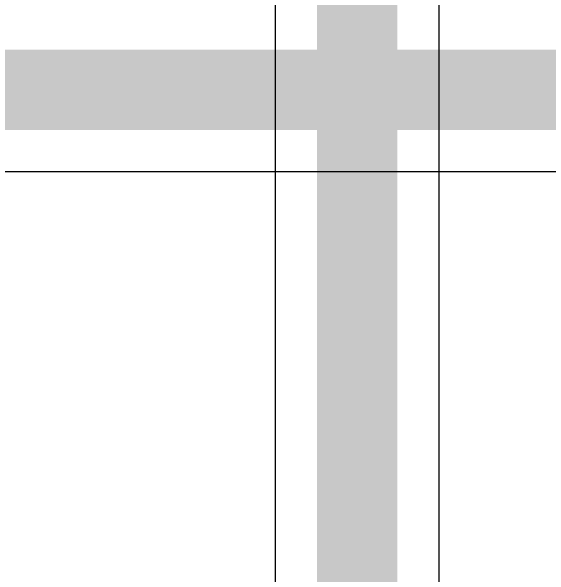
# Model space of a CAD drawing. Header units: inches. Extents: x -4.4 to 45.3, y -0.3 to 53.7.
# Drawn here: x 21.971 to 23.672, y 11.723 to 13.507 of the extents above; entities that cross this region are included whole.
import ezdxf

# ---------------------------------------------------------------- set-up
doc = ezdxf.new("R2010")
doc.units = ezdxf.units.IN
doc.layers.add('Signal_2', color=76, linetype='Continuous')
doc.layers.add('Top Layer', color=1, linetype='Continuous')

msp = doc.modelspace()

# ---------------------------------------------------------------- linework, layer by layer
at = {"layer": 'Signal_2'}
for p, q in [((23.3222, 7.4676), (23.3222, 21.0419)), ((22.8042, 14.0658), (22.8042, 7.5749))]:
    msp.add_line(p, q, dxfattribs=at)
msp.add_lwpolyline([(23.0632, 7.4676, 0.254, 0.254, 0), (23.0632, 21.3868, 0.254, 0.254, 0)], format="xyseb", dxfattribs=at)
at = {"layer": 'Top Layer'}
msp.add_line((20.5994, 12.9998), (29.1592, 12.9998), dxfattribs=at)
msp.add_lwpolyline([(20.5994, 13.2588, 0.254, 0.254, 0), (29.1592, 13.2588, 0.254, 0.254, 0)], format="xyseb", dxfattribs=at)

doc.saveas('drawing.dxf')
